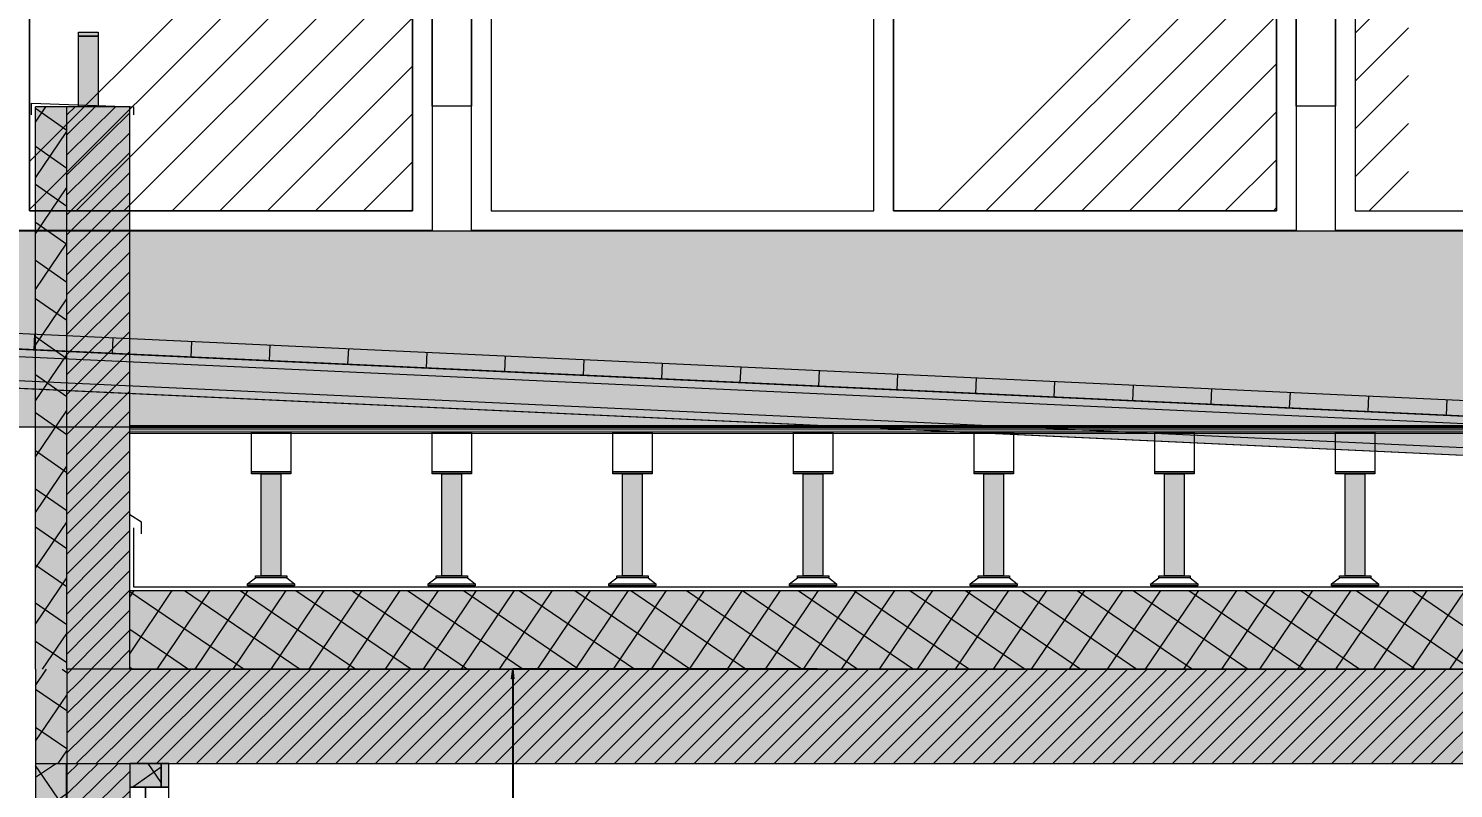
# Model space of a CAD drawing. Header units: metres. Extents: x 1838950 to 1842843, y 5171318 to 5174224.
# Drawn here: x 1840988.488 to 1840992.116, y 5171440.178 to 5171442.113 of the extents above; entities that cross this region are included whole.
import ezdxf

# ---------------------------------------------------------------- set-up
doc = ezdxf.new("R2010")
doc.units = ezdxf.units.M
doc.header["$LTSCALE"] = 0.0254
doc.header["$PDMODE"] = 1
doc.header["$PDSIZE"] = -2
doc.linetypes.add('ACAD_ISO03W100', pattern=[0.295275590551181, 0.1181102362204724, -0.1771653543307086])
doc.linetypes.add('VW-02', pattern=[0.69435, 0.48607, -0.20828])
doc.layers.get('0').update_dxf_attribs({"lineweight": 18})
doc.layers.get('DEFPOINTS').update_dxf_attribs({"lineweight": 18})
for name, color, linetype, lineweight in [('B BATI-murs', 7, 'Continuous', 35), ('B GÈnÈral_Hatch', 7, 'Continuous', 5), ('B Général', 7, 'Continuous', 5), ('C ANNOTATIONS-cotation', 7, 'Continuous', 5), ('Cotation', 7, 'Continuous', 5), ('GÈnÈral_Hatch', 7, 'Continuous', 5), ('Général', 7, 'Continuous', 5)]:
    doc.layers.add(name, color=color, linetype=linetype, lineweight=lineweight)
doc.styles.add('Arial', font='arial.ttf')
doc.dimstyles.new('100é', dxfattribs={"dimtxt": 302.065972222221, "dimasz": 0.0001240234375, "dimexe": 0, "dimexo": 2.499999999999999e-06, "dimgap": 1e-07, "dimtad": 1, "dimzin": 3, "dimtxsty": 'Arial', "dimblk": 'VW_FILLEDARROW-2', "dimblk1": 'VW_FILLEDARROW-2', "dimblk2": 'VW_FILLEDARROW-2', "dimcen": 0, "dimdle": 1e-06, "dimazin": 0, "dimtfac": 1, "dimtix": 1, "dimtmove": 0, "dimatfit": 0, "dimldrblk": 'VW_FILLEDARROW-2', "dimfxl": 1, "dimfrac": 2, "dimtolj": 1, "dimtzin": 3, "dimarcsym": 0})
pattern_1 = [(-135, (0, 0), (2.4384, 0), [3.448418350490555, -3.448418350490555]), (-135, (0, 0.12192), (2.4384, 0), [4.176793274481169, -2.72004342649994]), (-135, (0, 0.6095999999999999), (2.4384, 0), [3.448418350490555, -3.448418350490555]), (-135, (0, 0.73152), (2.4384, 0), [3.051505398349092, -3.845331302632017]), (-135, (0, 0.4876799999999999), (2.4384, 0), [0.8621045876226386, -0.8621045876226386]), (-135, (0, 0.85344), (2.4384, 0), [2.298945566993703, -4.597891133987406]), (-135, (0, 0.9753599999999999), (2.4384, 0), [2.298945566993703, -4.597891133987406]), (-135, (0, 1.09728), (2.4384, 0), [2.298945566993703, -4.597891133987406]), (-135, (0, 1.2192), (2.4384, 0), [2.298945566993703, -4.597891133987406]), (-135, (0, 0.36576), (2.4384, 0), [4.597891133987406, -2.298945566993703]), (-135, (0, 0.24384), (2.4384, 0), [5.003172247992726, -1.893664452988383])]
pattern_2 = [(145.7235947438835, (388.1691140702418, 220.8695760480229), (-0.04505486471661582, -0.06610642302656715), []), (-124.2764052561165, (388.1691140702418, 220.8695760480229), (-0.06610642302656715, 0.04505486471661577), [])]
pattern_3 = [(45, (0, 0), (0.02425347222222122, -0.02645833333333338), [])]

# ---------------------------------------------------------------- blocks, each defined once
blk = doc.blocks.new('F Passerelle-4')
at = {"layer": 'B Général', "linetype": 'Continuous', "lineweight": 5}
h = blk.add_hatch(dxfattribs=at)
h.set_pattern_fill('H_VERRE', style=0, pattern_type=2)
h.set_pattern_definition(pattern_1)
h.paths.add_polyline_path([(-1, -1.051411797111934), (-0.02499889889848418, -1.051411797111934), (-0.02499889889848418, 1.048652293227195), (-1, 1.048545895445122)])
h = blk.add_hatch(dxfattribs=at)
h.set_pattern_fill('H_VERRE', style=0, pattern_type=2)
h.set_pattern_definition(pattern_1)
h.paths.add_polyline_path([(0.025, 1.048652293227195), (1, 1.048652293227195), (1, -0.05142930810581674), (0.025, -0.05142930810581674)])
h = blk.add_hatch(dxfattribs=at)
h.set_pattern_fill('H_VERRE', style=0, pattern_type=2)
h.set_pattern_definition(pattern_1)
h.paths.add_polyline_path([(0.025, -0.1014293081058167), (1, -0.1014293081058167), (1, -1.051411797111933), (0.025, -1.051411797111933)])
at = {"layer": 'B Général', "color": 7, "linetype": 'Continuous', "lineweight": 5, "flags": 128}
for points in [[(1.05, 1.098588202888066), (1.05, -1.101411797111933), (-1.05, -1.101411797111933), (-1.05, 1.098588202888066)], [(-0.02499994183177478, 1.048652293227195), (-1, 1.048652293227194), (-1, -1.051475887451062), (-0.02499749548142427, -1.051475887451062)], [(0.025, 1.048652293227195), (1, 1.048652293227195), (1, -0.05142930810581674), (0.025, -0.05142930810581674)], [(1, -1.051475887451062), (1, 1.048652293227195), (0.025, 1.048652293227195), (0.025, -1.051475887451062)], [(0.025, -0.1014293081058167), (1, -0.1014293081058167), (1, -1.051411797111933), (0.025, -1.051411797111933)]]:
    blk.add_lwpolyline(points, close=True, dxfattribs=at)
at = {"layer": 'B Général', "color": 9, "linetype": 'Continuous', "lineweight": 5, "true_color": 0xbbbbbb, "flags": 128}
blk.add_lwpolyline([(-1, -1.051411797111934), (-0.02499889889848418, -1.051411797111934), (-0.02499889889848418, 1.048652293227195), (-1, 1.048545895445122)], close=True, dxfattribs=at)
at = {"layer": 'Cotation', "color": 7, "linetype": 'ACAD_ISO03W100', "lineweight": 5, "flags": 128}
blk.add_lwpolyline([(0.025, 1.048652293227195), (1, 0.1985655869003531), (0.025, -0.05142930810581674)], dxfattribs=at)
blk = doc.blocks.new('Groupe-1-5')
at = {"layer": 'B Général', "color": 7, "linetype": 'Continuous', "lineweight": 5, "flags": 128}
for points in [[(85.19484212905722, -48.20370075988328), (85.29484212905722, -48.20370075988328), (85.29484212905722, -50.09017685388295), (85.19484212905722, -50.09017685388295)], [(87.39484212905721, -48.20370075988328), (87.49484212905722, -48.20370075988328), (87.49484212905722, -50.09017685388295), (87.39484212905721, -50.09017685388295)]]:
    blk.add_lwpolyline(points, close=True, dxfattribs=at)
at = {"layer": 'B Général', "color": 7}
for p in [(84.14484212905721, -49.30511255699522), (86.34484212905721, -49.30511255699522), (88.54484212905722, -49.30511255699522)]:
    blk.add_blockref('F Passerelle-4', p, dxfattribs=at)
blk = doc.blocks.new('Groupe-2-1-5')
at = {"layer": 'B Général', "linetype": 'Continuous', "lineweight": 0, "true_color": 0xeeeeee}
blk.add_hatch(color=7, dxfattribs=at).paths.add_polyline_path([(76.38484212907939, -50.40738458440924), (88.75984212907939, -50.40738458440924), (88.75984212907939, -50.90738458440924), (76.38484212907939, -50.90738458440924)])
at = {"layer": 'B Général', "linetype": 'Continuous', "lineweight": 0, "true_color": 0xddba99}
blk.add_hatch(color=31, dxfattribs=at).paths.add_polyline_path([(78.88426039418678, -50.42507034672567), (88.77999357823839, -50.88368626705373), (88.77814177327743, -50.92364337929155), (78.88240858922582, -50.46502745896351)])
at = {"layer": 'B Général', "linetype": 'Continuous', "lineweight": 0, "true_color": 0xaaaaaa}
blk.add_hatch(color=253, dxfattribs=at).paths.add_polyline_path([(78.88715685884218, -50.46526162516111), (88.77619020052083, -50.92356704253627), (88.77156068811841, -51.02345982313085), (78.88252734643976, -50.56515440575569)])
at = {"layer": 'B Général', "linetype": 'Continuous', "lineweight": 0, "true_color": 0x777777}
for points in [[(78.88477405497288, -50.46515119455756), (88.77661130816921, -50.92358655869285), (88.77568540568872, -50.94356511481178), (78.8838481524924, -50.48512975067649)], [(78.8833827193843, -50.54517258095862), (88.77288085962293, -51.00349953933743), (88.77194886182322, -51.02360961651775), (78.8824507215846, -50.56528265813895)]]:
    blk.add_hatch(color=8, dxfattribs=at).paths.add_polyline_path(points)
at = {"layer": 'B Général', "color": 7, "linetype": 'Continuous', "lineweight": 5}
for p, q in [((84.18254518750865, -50.67061837348263), (84.1806933825477, -50.71057548572045)), ((84.3823307486978, -50.67987739828741), (84.38047894373685, -50.71983451052522)), ((84.58211630988694, -50.68913642309219), (84.580264504926, -50.72909353533002)), ((84.78190187107612, -50.69839544789698), (84.78005006611517, -50.73835256013479)), ((84.98168743226526, -50.70765447270176), (84.9798356273043, -50.74761158493958)), ((85.1814729934544, -50.71691349750655), (85.17962118849344, -50.75687060974438)), ((85.38125855464358, -50.72617252231133), (85.3794067496826, -50.76612963454915)), ((85.58104411583271, -50.73543154711611), (85.57919231087176, -50.77538865935394)), ((85.78082967702186, -50.74469057192091), (85.77897787206092, -50.78464768415871)), ((85.98061523821102, -50.75394959672569), (85.97876343325008, -50.7939067089635)), ((86.18040079940018, -50.76320862153047), (86.1785489944392, -50.80316573376828)), ((86.38018636058932, -50.77246764633527), (86.37833455562836, -50.81242475857307)), ((86.5799719217785, -50.78172667114004), (86.57812011681752, -50.82168378337787)), ((86.77975748296761, -50.79098569594482), (86.77790567800668, -50.83094280818265)), ((86.97954304415677, -50.80024472074962), (86.97769123919582, -50.84020183298743)), ((87.17932860534593, -50.8095037455544), (87.17747680038498, -50.84946085779221)), ((87.37911416653509, -50.81876277035919), (87.37726236157411, -50.858719882597)), ((87.57889972772423, -50.82802179516396), (87.57704792276327, -50.86797890740178)), ((87.7786852889134, -50.83728081996874), (87.77683348395243, -50.87723793220657))]:
    blk.add_line(p, q, dxfattribs=at)
at = {"layer": 'B Général', "color": 7, "linetype": 'Continuous', "lineweight": 5, "flags": 128}
for points in [[(76.38484212907939, -50.40738458440924), (88.75984212907939, -50.40738458440924), (88.75984212907939, -50.90738458440924), (76.38484212907939, -50.90738458440924)], [(78.88426039418678, -50.42507034672567), (88.77999357823839, -50.88368626705373), (88.77814177327743, -50.92364337929155), (78.88240858922582, -50.46502745896351)], [(78.88715685884218, -50.46526162516111), (88.77619020052083, -50.92356704253627), (88.77156068811841, -51.02345982313085), (78.88252734643976, -50.56515440575569)], [(78.88477405497288, -50.46515119455756), (88.77661130816921, -50.92358655869285), (88.77568540568872, -50.94356511481178), (78.8838481524924, -50.48512975067649)], [(78.8833827193843, -50.54517258095862), (88.77288085962293, -51.00349953933743), (88.77194886182322, -51.02360961651775), (78.8824507215846, -50.56528265813895)]]:
    blk.add_lwpolyline(points, close=True, dxfattribs=at)
at = {"layer": 'B Général', "color": 7}
blk.add_blockref('Groupe-1-5', (0, 0), dxfattribs=at)
blk = doc.blocks.new('Groupe-156-1-5')
at = {"layer": 'B BATI-murs', "linetype": 'Continuous', "lineweight": 0}
for points in [[(86.57482911530519, -51.02126381688357), (86.6748291153052, -51.02126381688357), (86.6748291153052, -51.02626381688357), (86.57482911530519, -51.02626381688357)], [(86.5998291153052, -51.02626381688357), (86.6498291153052, -51.02626381688357), (86.6498291153052, -51.28626381717912), (86.5998291153052, -51.28626381717912)], [(86.5848291153052, -51.28626381717912), (86.6648291153052, -51.28626381717912), (86.6648291153052, -51.29126381717912), (86.5848291153052, -51.29126381717912)], [(86.5648291153052, -51.30626381717912), (86.68482911530519, -51.30626381717912), (86.68482911530519, -51.31126381717912), (86.5648291153052, -51.31126381717912)]]:
    blk.add_hatch(color=7, dxfattribs=at).paths.add_polyline_path(points)
at = {"layer": 'B BATI-murs', "color": 7, "linetype": 'Continuous', "lineweight": 13}
for p, q in [((86.5648291153052, -51.30626381717912), (86.5848291153052, -51.29126381717912)), ((86.6648291153052, -51.29126381717912), (86.68482911530519, -51.30626381717912))]:
    blk.add_line(p, q, dxfattribs=at)
at = {"layer": 'B BATI-murs', "color": 7, "linetype": 'Continuous', "lineweight": 13, "flags": 128}
for points in [[(86.57482911530519, -51.02126381688357), (86.6748291153052, -51.02126381688357), (86.6748291153052, -51.02626381688357), (86.57482911530519, -51.02626381688357)], [(86.5998291153052, -51.02626381688357), (86.6498291153052, -51.02626381688357), (86.6498291153052, -51.28626381717912), (86.5998291153052, -51.28626381717912)], [(86.5848291153052, -51.28626381717912), (86.6648291153052, -51.28626381717912), (86.6648291153052, -51.29126381717912), (86.5848291153052, -51.29126381717912)], [(86.5648291153052, -51.30626381717912), (86.68482911530519, -51.30626381717912), (86.68482911530519, -51.31126381717912), (86.5648291153052, -51.31126381717912)]]:
    blk.add_lwpolyline(points, close=True, dxfattribs=at)
blk = doc.blocks.new('Groupe-157-1-5')
at = {"layer": 'B BATI-murs', "linetype": 'Continuous', "lineweight": 0}
for points in [[(87.0348291153052, -51.02126381688357), (87.1348291153052, -51.02126381688357), (87.1348291153052, -51.02626381688357), (87.0348291153052, -51.02626381688357)], [(87.05982911530519, -51.02626381688357), (87.1098291153052, -51.02626381688357), (87.1098291153052, -51.28626381717912), (87.05982911530519, -51.28626381717912)], [(87.04482911530519, -51.28626381717912), (87.1248291153052, -51.28626381717912), (87.1248291153052, -51.29126381717912), (87.04482911530519, -51.29126381717912)], [(87.0248291153052, -51.30626381717912), (87.1448291153052, -51.30626381717912), (87.1448291153052, -51.31126381717912), (87.0248291153052, -51.31126381717912)]]:
    blk.add_hatch(color=7, dxfattribs=at).paths.add_polyline_path(points)
at = {"layer": 'B BATI-murs', "color": 7, "linetype": 'Continuous', "lineweight": 13}
for p, q in [((87.0248291153052, -51.30626381717912), (87.04482911530519, -51.29126381717912)), ((87.12482911530522, -51.29126381717912), (87.14482911530521, -51.30626381717912))]:
    blk.add_line(p, q, dxfattribs=at)
at = {"layer": 'B BATI-murs', "color": 7, "linetype": 'Continuous', "lineweight": 13, "flags": 128}
for points in [[(87.0348291153052, -51.02126381688357), (87.1348291153052, -51.02126381688357), (87.1348291153052, -51.02626381688357), (87.0348291153052, -51.02626381688357)], [(87.05982911530519, -51.02626381688357), (87.1098291153052, -51.02626381688357), (87.1098291153052, -51.28626381717912), (87.05982911530519, -51.28626381717912)], [(87.04482911530519, -51.28626381717912), (87.1248291153052, -51.28626381717912), (87.1248291153052, -51.29126381717912), (87.04482911530519, -51.29126381717912)], [(87.0248291153052, -51.30626381717912), (87.1448291153052, -51.30626381717912), (87.1448291153052, -51.31126381717912), (87.0248291153052, -51.31126381717912)]]:
    blk.add_lwpolyline(points, close=True, dxfattribs=at)
blk = doc.blocks.new('Groupe-158-1-5')
at = {"layer": 'B BATI-murs', "linetype": 'Continuous', "lineweight": 0}
for points in [[(87.49482911530521, -51.02126381688357), (87.59482911530522, -51.02126381688357), (87.59482911530522, -51.02626381688357), (87.49482911530521, -51.02626381688357)], [(87.51982911530521, -51.02626381688357), (87.56982911530521, -51.02626381688357), (87.56982911530521, -51.28626381717912), (87.51982911530521, -51.28626381717912)], [(87.50482911530521, -51.28626381717912), (87.58482911530521, -51.28626381717912), (87.58482911530521, -51.29126381717912), (87.50482911530521, -51.29126381717912)], [(87.48482911530522, -51.30626381717912), (87.60482911530521, -51.30626381717912), (87.60482911530521, -51.31126381717912), (87.48482911530522, -51.31126381717912)]]:
    blk.add_hatch(color=7, dxfattribs=at).paths.add_polyline_path(points)
at = {"layer": 'B BATI-murs', "color": 7, "linetype": 'Continuous', "lineweight": 13}
for p, q in [((87.48482911530522, -51.30626381717912), (87.50482911530521, -51.29126381717912)), ((87.58482911530521, -51.29126381717912), (87.60482911530521, -51.30626381717912))]:
    blk.add_line(p, q, dxfattribs=at)
at = {"layer": 'B BATI-murs', "color": 7, "linetype": 'Continuous', "lineweight": 13, "flags": 128}
for points in [[(87.49482911530521, -51.02126381688357), (87.59482911530522, -51.02126381688357), (87.59482911530522, -51.02626381688357), (87.49482911530521, -51.02626381688357)], [(87.51982911530521, -51.02626381688357), (87.56982911530521, -51.02626381688357), (87.56982911530521, -51.28626381717912), (87.51982911530521, -51.28626381717912)], [(87.50482911530521, -51.28626381717912), (87.58482911530521, -51.28626381717912), (87.58482911530521, -51.29126381717912), (87.50482911530521, -51.29126381717912)], [(87.48482911530522, -51.30626381717912), (87.60482911530521, -51.30626381717912), (87.60482911530521, -51.31126381717912), (87.48482911530522, -51.31126381717912)]]:
    blk.add_lwpolyline(points, close=True, dxfattribs=at)
blk = doc.blocks.new('Groupe-168-1-5')
at = {"layer": 'B BATI-murs', "linetype": 'Continuous', "lineweight": 0}
for points in [[(85.1948291153052, -51.02126381688357), (85.29482911530519, -51.02126381688357), (85.29482911530519, -51.02626381688357), (85.1948291153052, -51.02626381688357)], [(85.2198291153052, -51.02626381688357), (85.2698291153052, -51.02626381688357), (85.2698291153052, -51.28626381717912), (85.2198291153052, -51.28626381717912)], [(85.2048291153052, -51.28626381717912), (85.2848291153052, -51.28626381717912), (85.2848291153052, -51.29126381717912), (85.2048291153052, -51.29126381717912)], [(85.18482911530519, -51.30626381717912), (85.3048291153052, -51.30626381717912), (85.3048291153052, -51.31126381717912), (85.18482911530519, -51.31126381717912)]]:
    blk.add_hatch(color=7, dxfattribs=at).paths.add_polyline_path(points)
at = {"layer": 'B BATI-murs', "color": 7, "linetype": 'Continuous', "lineweight": 13}
for p, q in [((85.18482911530519, -51.30626381717912), (85.2048291153052, -51.29126381717912)), ((85.2848291153052, -51.29126381717912), (85.3048291153052, -51.30626381717912))]:
    blk.add_line(p, q, dxfattribs=at)
at = {"layer": 'B BATI-murs', "color": 7, "linetype": 'Continuous', "lineweight": 13, "flags": 128}
for points in [[(85.1948291153052, -51.02126381688357), (85.29482911530519, -51.02126381688357), (85.29482911530519, -51.02626381688357), (85.1948291153052, -51.02626381688357)], [(85.2198291153052, -51.02626381688357), (85.2698291153052, -51.02626381688357), (85.2698291153052, -51.28626381717912), (85.2198291153052, -51.28626381717912)], [(85.2048291153052, -51.28626381717912), (85.2848291153052, -51.28626381717912), (85.2848291153052, -51.29126381717912), (85.2048291153052, -51.29126381717912)], [(85.18482911530519, -51.30626381717912), (85.3048291153052, -51.30626381717912), (85.3048291153052, -51.31126381717912), (85.18482911530519, -51.31126381717912)]]:
    blk.add_lwpolyline(points, close=True, dxfattribs=at)
blk = doc.blocks.new('Groupe-169-1-5')
at = {"layer": 'B BATI-murs', "linetype": 'Continuous', "lineweight": 0}
for points in [[(85.6548291153052, -51.02126381688357), (85.7548291153052, -51.02126381688357), (85.7548291153052, -51.02626381688357), (85.6548291153052, -51.02626381688357)], [(85.6798291153052, -51.02626381688357), (85.7298291153052, -51.02626381688357), (85.7298291153052, -51.28626381717912), (85.6798291153052, -51.28626381717912)], [(85.6648291153052, -51.28626381717912), (85.7448291153052, -51.28626381717912), (85.7448291153052, -51.29126381717912), (85.6648291153052, -51.29126381717912)], [(85.6448291153052, -51.30626381717912), (85.7648291153052, -51.30626381717912), (85.7648291153052, -51.31126381717912), (85.6448291153052, -51.31126381717912)]]:
    blk.add_hatch(color=7, dxfattribs=at).paths.add_polyline_path(points)
at = {"layer": 'B BATI-murs', "color": 7, "linetype": 'Continuous', "lineweight": 13}
for p, q in [((85.6448291153052, -51.30626381717912), (85.6648291153052, -51.29126381717912)), ((85.74482911530521, -51.29126381717912), (85.76482911530522, -51.30626381717912))]:
    blk.add_line(p, q, dxfattribs=at)
at = {"layer": 'B BATI-murs', "color": 7, "linetype": 'Continuous', "lineweight": 13, "flags": 128}
for points in [[(85.6548291153052, -51.02126381688357), (85.7548291153052, -51.02126381688357), (85.7548291153052, -51.02626381688357), (85.6548291153052, -51.02626381688357)], [(85.6798291153052, -51.02626381688357), (85.7298291153052, -51.02626381688357), (85.7298291153052, -51.28626381717912), (85.6798291153052, -51.28626381717912)], [(85.6648291153052, -51.28626381717912), (85.7448291153052, -51.28626381717912), (85.7448291153052, -51.29126381717912), (85.6648291153052, -51.29126381717912)], [(85.6448291153052, -51.30626381717912), (85.7648291153052, -51.30626381717912), (85.7648291153052, -51.31126381717912), (85.6448291153052, -51.31126381717912)]]:
    blk.add_lwpolyline(points, close=True, dxfattribs=at)
blk = doc.blocks.new('Groupe-170-1-5')
at = {"layer": 'B BATI-murs', "linetype": 'Continuous', "lineweight": 0}
for points in [[(86.11482911530521, -51.02126381688357), (86.2148291153052, -51.02126381688357), (86.2148291153052, -51.02626381688357), (86.11482911530521, -51.02626381688357)], [(86.13982911530522, -51.02626381688357), (86.18982911530522, -51.02626381688357), (86.18982911530522, -51.28626381717912), (86.13982911530522, -51.28626381717912)], [(86.12482911530522, -51.28626381717912), (86.20482911530522, -51.28626381717912), (86.20482911530522, -51.29126381717912), (86.12482911530522, -51.29126381717912)], [(86.10482911530521, -51.30626381717912), (86.22482911530521, -51.30626381717912), (86.22482911530521, -51.31126381717912), (86.10482911530521, -51.31126381717912)]]:
    blk.add_hatch(color=7, dxfattribs=at).paths.add_polyline_path(points)
at = {"layer": 'B BATI-murs', "color": 7, "linetype": 'Continuous', "lineweight": 13}
for p, q in [((86.10482911530521, -51.30626381717912), (86.12482911530522, -51.29126381717912)), ((86.20482911530522, -51.29126381717912), (86.22482911530521, -51.30626381717912))]:
    blk.add_line(p, q, dxfattribs=at)
at = {"layer": 'B BATI-murs', "color": 7, "linetype": 'Continuous', "lineweight": 13, "flags": 128}
for points in [[(86.11482911530521, -51.02126381688357), (86.2148291153052, -51.02126381688357), (86.2148291153052, -51.02626381688357), (86.11482911530521, -51.02626381688357)], [(86.13982911530522, -51.02626381688357), (86.18982911530522, -51.02626381688357), (86.18982911530522, -51.28626381717912), (86.13982911530522, -51.28626381717912)], [(86.12482911530522, -51.28626381717912), (86.20482911530522, -51.28626381717912), (86.20482911530522, -51.29126381717912), (86.12482911530522, -51.29126381717912)], [(86.10482911530521, -51.30626381717912), (86.22482911530521, -51.30626381717912), (86.22482911530521, -51.31126381717912), (86.10482911530521, -51.31126381717912)]]:
    blk.add_lwpolyline(points, close=True, dxfattribs=at)
blk = doc.blocks.new('Groupe-171-1-5')
at = {"layer": 'B BATI-murs', "linetype": 'Continuous', "lineweight": 0}
for points in [[(84.7348291153052, -51.02126381688357), (84.8348291153052, -51.02126381688357), (84.8348291153052, -51.02626381688357), (84.7348291153052, -51.02626381688357)], [(84.7598291153052, -51.02626381688357), (84.80982911530519, -51.02626381688357), (84.80982911530519, -51.28626381717912), (84.7598291153052, -51.28626381717912)], [(84.7448291153052, -51.28626381717912), (84.82482911530519, -51.28626381717912), (84.82482911530519, -51.29126381717912), (84.7448291153052, -51.29126381717912)], [(84.7248291153052, -51.30626381717912), (84.8448291153052, -51.30626381717912), (84.8448291153052, -51.31126381717912), (84.7248291153052, -51.31126381717912)]]:
    blk.add_hatch(color=7, dxfattribs=at).paths.add_polyline_path(points)
at = {"layer": 'B BATI-murs', "color": 7, "linetype": 'Continuous', "lineweight": 13}
for p, q in [((84.7248291153052, -51.30626381717912), (84.7448291153052, -51.29126381717912)), ((84.82482911530519, -51.29126381717912), (84.8448291153052, -51.30626381717912))]:
    blk.add_line(p, q, dxfattribs=at)
at = {"layer": 'B BATI-murs', "color": 7, "linetype": 'Continuous', "lineweight": 13, "flags": 128}
for points in [[(84.7348291153052, -51.02126381688357), (84.8348291153052, -51.02126381688357), (84.8348291153052, -51.02626381688357), (84.7348291153052, -51.02626381688357)], [(84.7598291153052, -51.02626381688357), (84.80982911530519, -51.02626381688357), (84.80982911530519, -51.28626381717912), (84.7598291153052, -51.28626381717912)], [(84.7448291153052, -51.28626381717912), (84.82482911530519, -51.28626381717912), (84.82482911530519, -51.29126381717912), (84.7448291153052, -51.29126381717912)], [(84.7248291153052, -51.30626381717912), (84.8448291153052, -51.30626381717912), (84.8448291153052, -51.31126381717912), (84.7248291153052, -51.31126381717912)]]:
    blk.add_lwpolyline(points, close=True, dxfattribs=at)
blk = doc.blocks.new('Groupe-172-1-5')
at = {"layer": 'B Général', "linetype": 'Continuous', "lineweight": 5, "true_color": 0x808080}
h = blk.add_hatch(dxfattribs=at)
h.set_pattern_fill('BOIS FIL HOR', color=8, style=0, pattern_type=2)
h.set_pattern_definition([(0, (0.005291666661738418, -0.00705555555637693), (0.003527777774492279, -0.004409722221811535), [])])
h.paths.add_polyline_path([(84.42484862251834, -50.90368290777899), (89.99181410295432, -50.90368290777899), (89.99181410295432, -50.923682907779), (84.42484862251834, -50.923682907779)])
at = {"layer": 'B Général', "flags": 128}
blk.add_lwpolyline([(84.42484862251834, -50.90368290777899), (89.99181410295432, -50.90368290777899), (89.99181410295432, -50.923682907779), (84.42484862251834, -50.923682907779)], close=True, dxfattribs=at)
at = {"layer": 'Général', "color": 7, "linetype": 'Continuous', "lineweight": 5, "flags": 128}
for points in [[(84.7348291153052, -50.92126381688357), (84.8348291153052, -50.92126381688357), (84.8348291153052, -51.02126381688357), (84.7348291153052, -51.02126381688357)], [(85.1948291153052, -50.92126381688357), (85.29482911530519, -50.92126381688357), (85.29482911530519, -51.02126381688357), (85.1948291153052, -51.02126381688357)], [(85.6548291153052, -50.92126381688357), (85.7548291153052, -50.92126381688357), (85.7548291153052, -51.02126381688357), (85.6548291153052, -51.02126381688357)], [(86.1148291153052, -50.92126381688357), (86.21482911530519, -50.92126381688357), (86.21482911530519, -51.02126381688357), (86.1148291153052, -51.02126381688357)], [(86.57482911530519, -50.92126381688357), (86.6748291153052, -50.92126381688357), (86.6748291153052, -51.02126381688357), (86.57482911530519, -51.02126381688357)], [(87.0348291153052, -50.92126381688357), (87.1348291153052, -50.92126381688357), (87.1348291153052, -51.02126381688357), (87.0348291153052, -51.02126381688357)], [(87.4948291153052, -50.92126381688357), (87.5948291153052, -50.92126381688357), (87.5948291153052, -51.02126381688357), (87.4948291153052, -51.02126381688357)]]:
    blk.add_lwpolyline(points, close=True, dxfattribs=at)
at = {"layer": 'Général', "color": 7}
for name in ['Groupe-171-1-5', 'Groupe-168-1-5', 'Groupe-169-1-5', 'Groupe-170-1-5', 'Groupe-156-1-5', 'Groupe-157-1-5', 'Groupe-158-1-5']:
    blk.add_blockref(name, (0, 0), dxfattribs=at)
blk = doc.blocks.new('F 220 All. fixe Coupe (2D)-4')
at = {"layer": 'B GÈnÈral_Hatch', "linetype": 'Continuous', "lineweight": 0, "true_color": 0xffffff}
for points in [[(1.297877453229687, -0.02886430342548374), (1.290619183442162, -0.07002799691335758), (1.286049763688676, -0.07002799691335758), (1.294101504889389, -0.02436430342548329), (1.319, -0.01002813930594448), (1.345896434892212, 0.185), (1.399178871955397, 0.1849999984068027), (1.386685981333613, 0.1731339277361349), (1.379799151365021, 0.1734885958966601), (1.386654515980489, 0.1799999986647208), (1.350534102450486, 0.1799999998469843), (1.323961174297205, -0.01268236695790574), (1.297877453229687, -0.02886430342548374)], [(-1.167011414587666, 0.1699720030207545), (-0.8970114145523339, 0.1699720030205848), (-0.8970114145523339, 0.07997200302058488), (-1.067011414587666, 0.07997200302075454), (-1.067011414587666, 0.08997200305436946), (-1.167011414587666, 0.08997200305436945), (-1.167011414587666, 0.1699720030207545)], [(-1.151972003113283, 0.1699720031568894), (1.364023379239339, 0.1699720030888648), (1.356152258259183, -0.07002799691366278), (1.302684456645837, -0.07002799691386642), (1.302684456645837, -0.1100279969128484), (1.262672003063728, -0.1100279969128484), (1.242684456645837, -0.1325279969133574), (-0.9530698637155992, -0.1260279969303257), (-1.151972003113283, 0.1699720031568894)], [(-1.167011414587666, -0.07002799694563054), (-1.067011414587666, -0.07002799694563054), (-1.067011414587666, 0.08997200305436945), (-1.167011414587666, 0.08997200305436945), (-1.167011414587666, -0.07002799694563054)], [(-1.167011414587666, -0.1500279969145822), (-1.167011414587666, -0.07002799691458222), (-1.107011414587666, -0.07002799691458222), (-1.107011414587666, -0.1500279969145822), (-1.167011414587666, -0.1500279969145822)], [(1.242684456645837, -0.1700279969133574), (1.302684456645837, -0.1700279969133574), (1.302684456645837, -0.07002799691335738), (1.278553910238486, -0.07002799691335738), (1.262672003063728, -0.1100279969128483), (1.242684456645837, -0.1200279969133574), (1.242684456645837, -0.1700279969133574)], [(-0.9880279969362719, -0.1100279969303256), (-0.9186845153955917, -0.1100279969303256), (-0.9186845153955917, -0.1700269425973637), (-0.9880279969362719, -0.1700269425973637), (-0.9880279969362719, -0.1100279969303256)], [(-0.8842991670755849, -0.1510279969303255), (-0.8842991670755849, -0.1260279969303255), (-0.9530698637155994, -0.1260279969303255), (-0.9530698637155994, -0.1960279969303255), (-0.8842991670755849, -0.1960279969303255), (-0.8842991670755849, -0.1710279969303256), (-0.904045315661858, -0.1710279969303256), (-0.904045315661858, -0.1510279969303255), (-0.8842991670755849, -0.1510279969303255)], [(0.2635991083258296, -0.1510279969133574), (0.2635991083258296, -0.1260279969133574), (0.3323698049658442, -0.1260279969133574), (0.3323698049658442, -0.1960279969133573), (0.2635991083258296, -0.1960279969133573), (0.2635991083258296, -0.1710279969133573), (0.2833452569121028, -0.1710279969133573), (0.2833452569121028, -0.1510279969133574), (0.2635991083258296, -0.1510279969133574)], [(0.3723698049658443, -0.1343137112160399), (0.3723698049658443, -0.1200279969133574), (0.3035991083258295, -0.1200279969133574), (0.3035991083258295, -0.1700279969133574), (0.3723698049658443, -0.1700279969133574), (0.3723698049658443, -0.1543137112160399), (0.352623656379571, -0.1543137112160399), (0.352623656379571, -0.1343137112160399), (0.3723698049658443, -0.1343137112160399)], [(1.173913760005822, -0.1343137112160399), (1.173913760005822, -0.1200279969133574), (1.242684456645837, -0.1200279969133574), (1.242684456645837, -0.1700279969133574), (1.173913760005822, -0.1700279969133574), (1.173913760005822, -0.1543137112160399), (1.193659908592096, -0.1543137112160399), (1.193659908592096, -0.1343137112160399), (1.173913760005822, -0.1343137112160399)], [(-1.167011414587666, -0.1700279969037847), (-1.167011414587666, -0.1500279968835339), (-1.107011414587666, -0.1500279968835339), (-1.107011414587666, -0.1700279969037847), (-1.167011414587666, -0.1700279969037847)]]:
    blk.add_hatch(color=7, dxfattribs=at).paths.add_polyline_path(points)
at = {"layer": 'B GÈnÈral_Hatch', "linetype": 'Continuous', "lineweight": 5, "true_color": 0x808080}
h = blk.add_hatch(dxfattribs=at)
h.set_pattern_fill('02_ISOLANT', color=8, style=0, pattern_type=2)
h.set_pattern_definition(pattern_2)
h.paths.add_polyline_path([(-1.167011414587666, 0.1699720030207545), (-0.8970114145523339, 0.1699720030205848), (-0.8970114145523339, 0.07997200302058487), (-1.067011414587666, 0.07997200302075454), (-1.067011414587666, 0.08997200305436946), (-1.167011414587666, 0.08997200305436945)])
at = {"layer": 'B GÈnÈral_Hatch', "linetype": 'Continuous', "lineweight": 5}
h = blk.add_hatch(dxfattribs=at)
h.set_pattern_fill('50_BETON', style=0, pattern_type=2)
h.set_pattern_definition(pattern_3)
h.paths.add_polyline_path([(-1.167011414587666, -0.07002799694563054), (-1.067011414587666, -0.07002799694563054), (-1.067011414587666, 0.08997200305436945), (-1.167011414587666, 0.08997200305436945)])
at = {"layer": 'B Général', "linetype": 'Continuous', "lineweight": 0}
blk.add_hatch(color=7, dxfattribs=at).paths.add_polyline_path([(-0.8970114145523339, 0.08997200305419979), (-0.8980114145523339, 0.08997200305419979), (-0.8980114145523339, 0.0759720030541998), (-1.066011414587666, 0.07597200305436946), (-1.066011414587666, 0.09097200305436945), (-1.167011414587666, 0.09097200305436945), (-1.167011414587666, 0.08997200305436945), (-1.067011414587666, 0.08997200305436946), (-1.067011414587666, 0.07497200305436946), (-0.8970114145523339, 0.07497200305419979)])
at = {"layer": 'B Général', "linetype": 'Continuous', "lineweight": 5, "true_color": 0x808080}
h = blk.add_hatch(dxfattribs=at)
h.set_pattern_fill('02_ISOLANT', color=8, style=0, pattern_type=2)
h.set_pattern_definition(pattern_2)
h.paths.add_polyline_path([(-1.167011414587666, -0.1500279969145822), (-1.167011414587666, -0.07002799691458222), (-1.107011414587666, -0.07002799691458222), (-1.107011414587666, -0.1500279969145822)])
at = {"layer": 'B Général', "linetype": 'Continuous', "lineweight": 0, "true_color": 0xeeeeee}
for points in [[(0.352623656379571, -0.1343137112160399), (1.193659908592095, -0.1343137112160399), (1.193659908592095, -0.1393137112160399), (0.352623656379571, -0.1393137112160399)], [(-0.9040453156618578, -0.1510279969303256), (0.2833452569121027, -0.1510279969303256), (0.2833452569121027, -0.1560279969303256), (-0.9040453156618578, -0.1560279969303256)], [(-0.9040453156618578, -0.1710279969303256), (0.2833452569121027, -0.1710279969303256), (0.2833452569121027, -0.1660279969303256), (-0.9040453156618578, -0.1660279969303256)], [(0.352623656379571, -0.1543137112160399), (1.193659908592095, -0.1543137112160399), (1.193659908592095, -0.1493137112160399), (0.352623656379571, -0.1493137112160399)]]:
    blk.add_hatch(color=7, dxfattribs=at).paths.add_polyline_path(points)
at = {"layer": 'GÈnÈral_Hatch', "linetype": 'Continuous', "lineweight": 0, "true_color": 0xffffff}
for points in [[(1.402684456645837, 0.08997200308613358), (1.343039056938578, 0.08997200308613358), (1.354071899681712, 0.1699720030888014), (1.402684456645837, 0.1699720030889284), (1.402684456645837, 0.08997200308613358)], [(1.402684456645837, -0.07002799691386642), (1.302684456645837, -0.07002799691386642), (1.302577669066693, -0.03002813945895829), (1.328558431180226, -0.01502813945896011), (1.343039056938578, 0.08997200308613358), (1.402684456645837, 0.08997200308613358), (1.402684456645837, -0.07002799691386642)], [(1.402684456645837, -0.1500279969133574), (1.302684456645837, -0.1500279969133574), (1.302684456645837, -0.0700279969133574), (1.402684456645837, -0.07002799691376464), (1.402684456645837, -0.1500279969133574)]]:
    blk.add_hatch(color=7, dxfattribs=at).paths.add_polyline_path(points)
at = {"layer": 'GÈnÈral_Hatch', "linetype": 'Continuous', "lineweight": 5, "true_color": 0x808080}
h = blk.add_hatch(dxfattribs=at)
h.set_pattern_fill('02_ISOLANT', color=8, style=0, pattern_type=2)
h.set_pattern_definition(pattern_2)
h.paths.add_polyline_path([(1.402684456645837, 0.08997200308613358), (1.343039056938578, 0.08997200308613358), (1.354071899681713, 0.1699720030888014), (1.402684456645837, 0.1699720030889284)])
at = {"layer": 'GÈnÈral_Hatch', "linetype": 'Continuous', "lineweight": 5}
h = blk.add_hatch(dxfattribs=at)
h.set_pattern_fill('50_BETON', style=0, pattern_type=2)
h.set_pattern_definition(pattern_3)
h.paths.add_polyline_path([(1.402684456645837, -0.07002799691386642), (1.302684456645837, -0.07002799691386642), (1.302577669066693, -0.03002813945895829), (1.328558431180226, -0.01502813945896011), (1.343039056938578, 0.08997200308613358), (1.402684456645837, 0.08997200308613358)])
at = {"layer": 'GÈnÈral_Hatch', "linetype": 'Continuous', "lineweight": 5, "true_color": 0x808080}
h = blk.add_hatch(dxfattribs=at)
h.set_pattern_fill('02_ISOLANT', color=8, style=0, pattern_type=2)
h.set_pattern_definition(pattern_2)
h.paths.add_polyline_path([(1.402684456645837, -0.1500279969133574), (1.302684456645837, -0.1500279969133574), (1.302684456645837, -0.07002799691335738), (1.402684456645837, -0.07002799691376461)])
at = {"layer": 'B Général', "color": 7, "linetype": 'VW-02', "lineweight": 5}
for p, q in [((-0.994511414587666, -0.01752694259664257), (-0.974511414587666, -0.01752694259664257)), ((-0.984511414587666, -0.00752694259664257), (-0.984511414587666, -0.02752694259664257))]:
    blk.add_line(p, q, dxfattribs=at)
at = {"layer": 'B Général', "color": 7, "linetype": 'Continuous', "lineweight": 13}
blk.add_line((-1.107011414587666, -0.0700279969084704), (-1.107011414587666, -0.1700279968997102), dxfattribs=at)
at = {"layer": 'B Général', "color": 7, "linetype": 'Continuous', "lineweight": 5}
blk.add_line((-0.9854702825789436, -0.09491796550125667), (-0.6185189920345738, -0.09491796550125667), dxfattribs=at)
at = {"layer": 'B Général', "color": 7, "linetype": 'Continuous', "lineweight": 13, "flags": 128}
for points in [[(1.297877453229687, -0.02886430342548374), (1.290619183442162, -0.07002799691335758), (1.286049763688676, -0.07002799691335758), (1.294101504889389, -0.02436430342548328), (1.319, -0.01002813930594448), (1.345896434892212, 0.185), (1.399178871955397, 0.1849999984068027), (1.386685981333613, 0.1731339277361349), (1.379799151365021, 0.1734885958966602), (1.386654515980489, 0.1799999986647208), (1.350534102450486, 0.1799999998469843), (1.323961174297205, -0.01268236695790574)], [(-1.167011414587666, -0.1500279969145822), (-1.167011414587666, -0.07002799691458222), (-1.107011414587666, -0.07002799691458222), (-1.107011414587666, -0.1500279969145822)], [(-1.107011414587666, -0.1100279969145822), (-1.107011414587666, -0.07002799694563054), (-1.067011414587666, -0.07002799694563054), (-1.067011414587666, -0.1100279969145822)], [(-1.167011414587666, -0.1700279969037847), (-1.167011414587666, -0.1500279968835339), (-1.107011414587666, -0.1500279968835339), (-1.107011414587666, -0.1700279969037847)]]:
    blk.add_lwpolyline(points, close=True, dxfattribs=at)
for points in [[(-1.167011414587666, 0.1699720030207545), (-0.8970114145523339, 0.1699720030205848), (-0.8970114145523339, 0.07997200302058487), (-1.067011414587666, 0.07997200302075454), (-1.067011414587666, 0.08997200305436946), (-1.167011414587666, 0.08997200305436945)], [(-1.167011414587666, -0.07002799694563054), (-1.067011414587666, -0.07002799694563054), (-1.067011414587666, 0.08997200305436945), (-1.167011414587666, 0.08997200305436945)]]:
    blk.add_lwpolyline(points, dxfattribs=at)
at = {"layer": 'B Général', "color": 7, "linetype": 'Continuous', "lineweight": 5, "flags": 128}
for points in [[(-0.8970114145523339, 0.08997200305419979), (-0.8980114145523339, 0.08997200305419979), (-0.8980114145523339, 0.0759720030541998), (-1.066011414587666, 0.07597200305436946), (-1.066011414587666, 0.09097200305436945), (-1.167011414587666, 0.09097200305436945), (-1.167011414587666, 0.08997200305436945), (-1.067011414587666, 0.08997200305436946), (-1.067011414587666, 0.07497200305436946), (-0.8970114145523339, 0.07497200305419979), (-0.8970114145523339, 0.08997200305419979)], [(-0.9530698637155992, -0.1260279969303256), (0.2635991083258296, -0.1260279969303256), (0.2635991083258296, -0.1960279969303256), (-0.9530698637155992, -0.1960279969303256)]]:
    blk.add_lwpolyline(points, close=True, dxfattribs=at)
at = {"layer": 'B Général', "color": 7, "linetype": 'Continuous', "lineweight": 25, "flags": 128}
blk.add_lwpolyline([(-1.067011414587666, -0.1000269425966426), (-1.067011414587666, 0.06997305740335742), (-0.897011414587666, 0.06997305740335742), (-0.897011414587666, -0.1000269425966426)], close=True, dxfattribs=at)
at = {"layer": 'B Général', "lineweight": 5, "flags": 128}
for points in [[(1.242684456645837, -0.1700279969133574), (1.302684456645837, -0.1700279969133574), (1.302684456645837, -0.07002799691335738), (1.278553910238486, -0.07002799691335738), (1.262672003063728, -0.1100279969128484), (1.242684456645837, -0.1200279969133574)], [(-0.9880279969362719, -0.1100279969303256), (-0.9186845153955919, -0.1100279969303256), (-0.9186845153955919, -0.1700269425973637), (-0.9880279969362719, -0.1700269425973637)], [(-0.8842991670755846, -0.1510279969303256), (-0.8842991670755846, -0.1260279969303256), (-0.9530698637155992, -0.1260279969303256), (-0.9530698637155992, -0.1960279969303256), (-0.8842991670755846, -0.1960279969303256), (-0.8842991670755846, -0.1710279969303256), (-0.9040453156618578, -0.1710279969303256), (-0.9040453156618578, -0.1510279969303256)], [(0.2635991083258296, -0.1510279969133574), (0.2635991083258296, -0.1260279969133574), (0.3323698049658442, -0.1260279969133574), (0.3323698049658442, -0.1960279969133574), (0.2635991083258296, -0.1960279969133574), (0.2635991083258296, -0.1710279969133574), (0.2833452569121027, -0.1710279969133574), (0.2833452569121027, -0.1510279969133574)], [(0.3723698049658442, -0.1343137112160399), (0.3723698049658442, -0.1200279969133574), (0.3035991083258295, -0.1200279969133574), (0.3035991083258295, -0.1700279969133574), (0.3723698049658442, -0.1700279969133574), (0.3723698049658442, -0.1543137112160399), (0.352623656379571, -0.1543137112160399), (0.352623656379571, -0.1343137112160399)], [(0.352623656379571, -0.1343137112160399), (1.193659908592095, -0.1343137112160399), (1.193659908592095, -0.1393137112160399), (0.352623656379571, -0.1393137112160399)], [(1.173913760005822, -0.1343137112160399), (1.173913760005822, -0.1200279969133574), (1.242684456645837, -0.1200279969133574), (1.242684456645837, -0.1700279969133574), (1.173913760005822, -0.1700279969133574), (1.173913760005822, -0.1543137112160399), (1.193659908592095, -0.1543137112160399), (1.193659908592095, -0.1343137112160399)], [(-0.9040453156618578, -0.1510279969303256), (0.2833452569121027, -0.1510279969303256), (0.2833452569121027, -0.1560279969303256), (-0.9040453156618578, -0.1560279969303256)], [(-0.9040453156618578, -0.1710279969303256), (0.2833452569121027, -0.1710279969303256), (0.2833452569121027, -0.1660279969303256), (-0.9040453156618578, -0.1660279969303256)], [(0.352623656379571, -0.1543137112160399), (1.193659908592095, -0.1543137112160399), (1.193659908592095, -0.1493137112160399), (0.352623656379571, -0.1493137112160399)]]:
    blk.add_lwpolyline(points, close=True, dxfattribs=at)
at = {"layer": 'B Général', "linetype": 'Continuous', "lineweight": 5, "flags": 128}
blk.add_lwpolyline([(-0.9019720031993266, -0.1700269426102832), (-1.107011414587666, -0.1700269425865472), (-1.107011414501622, -0.1100279969145822), (-0.9019720031132828, -0.1100279969383182)], close=True, dxfattribs=at)
at = {"layer": 'B Général', "linetype": 'Continuous', "lineweight": 5}
blk.add_open_spline([(-1.052290049920852, -0.05587076405145497), (-1.042015801995396, -0.0738838500302383), (-1.006207196599994, -0.09480918222059231), (-0.9647333685578935, -0.09502674878192097), (-0.9287071965999938, -0.0744782529298622), (-0.9077818644088058, -0.03866964753360371), (-0.9075642978463082, 0.002804180508829646), (-0.9281127936971985, 0.03883035246641679), (-0.9639213990926231, 0.05975568465676059), (-1.00539522713468, 0.059973251218079), (-1.041421399092601, 0.03942475536602018), (-1.062346731283832, 0.003616149969761707), (-1.062564297846308, -0.03785767807267165), (-1.052290049920852, -0.05587076405145497)], degree=2, dxfattribs=at)
at = {"layer": 'B Général', "color": 7, "linetype": 'Continuous', "lineweight": 5}
blk.add_solid([(-0.6685159402767613, -0.08152132359574188), (-0.6185189920345738, -0.09491796550125667), (-0.6685159402767613, -0.1083146074067715)], dxfattribs=at)
at = {"layer": 'Général', "color": 7, "linetype": 'Continuous', "lineweight": 5}
for p, q in [((-0.8970114145523339, 0.1699720030205848), (1.354071899681713, 0.1699720030888014)), ((0.3723698049658442, -0.1200279969133574), (1.173913760005822, -0.1200279969133574)), ((1.173913760005822, -0.1700279969133574), (0.3723698049658442, -0.1700279969133574)), ((1.373974858796965, -0.1500279969133574), (1.302684456645837, -0.1500279969133574)), ((1.402684456645837, -0.1700279969133574), (1.302684456645837, -0.1700279969133574))]:
    blk.add_line(p, q, dxfattribs=at)
at = {"layer": 'Général', "color": 7, "linetype": 'Continuous', "lineweight": 5, "flags": 128}
for points in [[(1.402684456645837, 0.08997200308613358), (1.343039056938578, 0.08997200308613358), (1.354071899681713, 0.1699720030888014), (1.402684456645837, 0.1699720030889284)], [(1.402684456645837, -0.07002799691386642), (1.302684456645837, -0.07002799691386642), (1.302577669066693, -0.03002813945895829), (1.328558431180226, -0.01502813945896011), (1.343039056938578, 0.08997200308613358), (1.402684456645837, 0.08997200308613358)], [(1.402684456645837, -0.1500279969133574), (1.302684456645837, -0.1500279969133574), (1.302684456645837, -0.07002799691335738), (1.402684456645837, -0.07002799691376461)]]:
    blk.add_lwpolyline(points, dxfattribs=at)
blk = doc.blocks.new('VW_FILLEDARROW-2')
at = {"linetype": 'Continuous', "lineweight": 0, "transparency": 16777216}
blk.add_hatch(color=0, dxfattribs=at).paths.add_polyline_path([(-1, 0.1227845609029044), (0, 0), (-1, -0.1227845609029047)])
at = {"color": 0, "lineweight": 20, "transparency": 16777216, "flags": 128}
blk.add_lwpolyline([(-1, 0.1227845609029044), (0, 0), (-1, -0.1227845609029047)], close=True, dxfattribs=at)
blk = doc.blocks.new('*D1727')
at = {"layer": 'C ANNOTATIONS-cotation', "color": 0, "linetype": 'Continuous', "lineweight": -2, "transparency": 16777216}
for p, q in [((1840990.495896238, 5171440.481951963), (1840989.720898739, 5171440.481951963)), ((1840989.720898739, 5171440.457147276), (1840989.720898739, 5171437.76675665)), ((1840990.12874558, 5171437.741951963), (1840989.720898739, 5171437.741951963))]:
    blk.add_line(p, q, dxfattribs=at)
at = {"layer": 'DEFPOINTS', "color": 0, "linetype": 'Continuous', "transparency": 16777216}
for p in [(1840990.495898738, 5171440.481951963), (1840989.720898739, 5171437.741951963), (1840990.12874808, 5171437.741951963)]:
    blk.add_point(p, dxfattribs=at)
at = {"layer": 'C ANNOTATIONS-cotation', "color": 0, "linetype": 'Continuous', "lineweight": -2, "transparency": 16777216, "xscale": 0.0248046875, "yscale": 0.0248046875, "zscale": 0.0248046875}
for p, rotation in [((1840989.720898739, 5171440.481951963), 90), ((1840989.720898739, 5171437.741951963), 270)]:
    blk.add_blockref('VW_FILLEDARROW-2', p, dxfattribs=dict(at, rotation=rotation))
at = {"layer": 'C ANNOTATIONS-cotation', "color": 0, "linetype": 'Continuous', "lineweight": 5, "transparency": 16777216, "insert": (1840989.654542531, 5171439.111951962), "char_height": 0.09377775410353535, "attachment_point": 5, "rotation": 90, "style": 'Arial'}
blk.add_mtext('\\A1;2,74', dxfattribs=at)

msp = doc.modelspace()

# ---------------------------------------------------------------- hatches: boundary and pattern name
at = {"layer": 'B GÈnÈral_Hatch', "linetype": 'Continuous', "lineweight": 0, "true_color": 0xffffff}
for points in [[(1840988.505747359, 5171441.913539462), (1840988.505747359, 5171440.481951961), (1840988.745747359, 5171440.481951961), (1840988.745747359, 5171441.913539462), (1840988.505747359, 5171441.913539462)], [(1840988.505747359, 5171441.913539462), (1840988.505747359, 5171440.481951961), (1840988.58574736, 5171440.481951961), (1840988.58574736, 5171441.913539462), (1840988.505747359, 5171441.913539462)], [(1840988.58574736, 5171441.913539462), (1840988.58574736, 5171440.481951961), (1840988.745747359, 5171440.481951961), (1840988.745747359, 5171441.913539462), (1840988.58574736, 5171441.913539462)], [(1840988.745747359, 5171440.681951961), (1840996.2176178, 5171440.681951961), (1840996.2176178, 5171440.481951961), (1840988.745747359, 5171440.481951961), (1840988.745747359, 5171440.681951961)], [(1840988.505747364, 5171440.241951961), (1840988.745747364, 5171440.241951961), (1840988.585747364, 5171440.481951961), (1840988.505747364, 5171440.481951961), (1840988.505747364, 5171440.241951961)], [(1840988.585747364, 5171440.481951961), (1840988.505747364, 5171440.481951961), (1840988.505747364, 5171440.241951961), (1840988.585747364, 5171440.241951961), (1840988.585747364, 5171440.481951961)], [(1840996.2176178, 5171440.241951961), (1840996.2176178, 5171440.481951961), (1840988.585747364, 5171440.481951961), (1840988.745747364, 5171440.241951961), (1840996.2176178, 5171440.241951961)], [(1840996.2176178, 5171440.241951961), (1840996.2176178, 5171440.481951961), (1840988.585747364, 5171440.481951961), (1840988.745747364, 5171440.241951961), (1840996.2176178, 5171440.241951961)], [(1841000.783764336, 5171440.241951961), (1841000.943764336, 5171440.481951961), (1840990.717849972, 5171440.481951961), (1840990.717849972, 5171440.241951961), (1841000.783764336, 5171440.241951961)]]:
    msp.add_hatch(color=7, dxfattribs=at).paths.add_polyline_path(points)
at = {"layer": 'B GÈnÈral_Hatch', "linetype": 'Continuous', "lineweight": 5, "true_color": 0x808080}
h = msp.add_hatch(dxfattribs=at)
h.set_pattern_fill('02_ISOLANT', color=8, style=0, pattern_type=2)
h.set_pattern_definition(pattern_2)
h.paths.add_polyline_path([(1840988.505747359, 5171441.913539462), (1840988.505747359, 5171440.481951961), (1840988.58574736, 5171440.481951961), (1840988.58574736, 5171441.913539462)])
at = {"layer": 'B GÈnÈral_Hatch', "linetype": 'Continuous', "lineweight": 5}
h = msp.add_hatch(dxfattribs=at)
h.set_pattern_fill('50_BETON', style=0, pattern_type=2)
h.set_pattern_definition(pattern_3)
h.paths.add_polyline_path([(1840988.58574736, 5171441.913539462), (1840988.58574736, 5171440.481951961), (1840988.745747359, 5171440.481951961), (1840988.745747359, 5171441.913539462)])
at = {"layer": 'B GÈnÈral_Hatch', "linetype": 'Continuous', "lineweight": 5, "true_color": 0x808080}
h = msp.add_hatch(dxfattribs=at)
h.set_pattern_fill('02_ISOLANT', color=8, angle=270, style=0, pattern_type=2)
h.set_pattern_definition([(415.7235947438835, (1841209.415323412, 5171052.192837891), (-0.06610642302656715, 0.04505486471661581), []), (145.7235947438835, (1841209.415323412, 5171052.192837891), (0.04505486471661577, 0.06610642302656715), [])])
h.paths.add_polyline_path([(1840988.585747364, 5171440.481951961), (1840988.505747364, 5171440.481951961), (1840988.505747364, 5171440.241951961), (1840988.585747364, 5171440.241951961)])
at = {"layer": 'B GÈnÈral_Hatch', "linetype": 'Continuous', "lineweight": 5}
h = msp.add_hatch(dxfattribs=at)
h.set_pattern_fill('50_BETON', style=0, pattern_type=2)
h.set_pattern_definition(pattern_3)
h.paths.add_polyline_path([(1840996.2176178, 5171440.241951961), (1840996.2176178, 5171440.481951961), (1840988.585747364, 5171440.481951961), (1840988.745747364, 5171440.241951961)])
h = msp.add_hatch(dxfattribs=at)
h.set_pattern_fill('50_BETON', style=0, pattern_type=2)
h.set_pattern_definition(pattern_3)
h.paths.add_polyline_path([(1840988.585747364, 5171440.241951961), (1840988.745747364, 5171440.241951961), (1840988.585747364, 5171440.481951961)])
at = {"layer": 'B Général', "linetype": 'Continuous', "lineweight": 0, "true_color": 0x808080}
for points in [[(1840988.61574736, 5171442.103414796), (1840988.66574736, 5171442.103414796), (1840988.66574736, 5171442.093414796), (1840988.61574736, 5171442.093414796)], [(1840988.61574736, 5171442.093414796), (1840988.66574736, 5171442.093414796), (1840988.66574736, 5171441.913539462), (1840988.61574736, 5171441.913539462)]]:
    msp.add_hatch(color=8, dxfattribs=at).paths.add_polyline_path(points)
at = {"layer": 'B Général', "linetype": 'Continuous', "lineweight": 5, "true_color": 0x808080}
h = msp.add_hatch(dxfattribs=at)
h.set_pattern_fill('02_ISOLANT', color=8, style=0, pattern_type=2)
h.set_pattern_definition(pattern_2)
h.paths.add_polyline_path([(1840988.745747359, 5171440.681951961), (1840996.2176178, 5171440.681951961), (1840996.2176178, 5171440.481951961), (1840988.745747359, 5171440.481951961)])

# ---------------------------------------------------------------- linework, layer by layer
at = {"layer": 'B GÈnÈral_Hatch', "color": 7, "linetype": 'Continuous', "true_color": 0xffffff}
msp.add_solid([(1840988.585747364, 5171440.241951961), (1840988.745747364, 5171440.241951961), (1840988.585747364, 5171440.241951961), (1840988.585747364, 5171440.481951961)], dxfattribs=at)
at = {"layer": 'B Général', "color": 7, "linetype": 'Continuous', "lineweight": 5}
for p, q in [((1840988.505747359, 5171440.481951961), (1840988.505747359, 5171441.913539462)), ((1840988.58574736, 5171440.481951961), (1840988.58574736, 5171441.913539462)), ((1840988.745747359, 5171440.481951961), (1840996.2176178, 5171440.481951961)), ((1840988.845747364, 5171440.241951961), (1840994.745740864, 5171440.241951961))]:
    msp.add_line(p, q, dxfattribs=at)
at = {"layer": 'B Général', "color": 7, "linetype": 'Continuous', "lineweight": 13}
for p, q in [((1840988.745747359, 5171441.913539462), (1840988.505747359, 5171441.913539462)), ((1840988.505747359, 5171440.481951961), (1840988.505747359, 5171441.913539462)), ((1840988.745747359, 5171440.481951961), (1840988.745747359, 5171441.913539462)), ((1840988.505747364, 5171440.481951961), (1840988.505747364, 5171440.241951961)), ((1840988.505747364, 5171440.481951961), (1840988.505747364, 5171440.241951961)), ((1840988.585747364, 5171440.481951961), (1840988.585747364, 5171440.241951961)), ((1840988.585747364, 5171440.481951961), (1840988.585747364, 5171440.241951961)), ((1840988.505747364, 5171440.241951961), (1840988.845747364, 5171440.241951961))]:
    msp.add_line(p, q, dxfattribs=at)
at = {"layer": 'B Général', "color": 7, "linetype": 'Continuous', "lineweight": 18}
for p, q in [((1840988.58574736, 5171440.481951961), (1840988.58574736, 5171441.913539462)), ((1840988.745747359, 5171440.481951961), (1840988.745747359, 5171441.913539462)), ((1840988.745747359, 5171440.481951961), (1840988.585747364, 5171440.481951961)), ((1840988.745747359, 5171440.481951961), (1840996.2176178, 5171440.481951961)), ((1840988.745747364, 5171440.241951961), (1840988.845747364, 5171440.241951961)), ((1840988.845747364, 5171440.241951961), (1840994.745740864, 5171440.241951961))]:
    msp.add_line(p, q, dxfattribs=at)
at = {"layer": 'B Général', "color": 7, "linetype": 'Continuous', "lineweight": 13, "flags": 128}
for points in [[(1840988.61574736, 5171442.103414796), (1840988.66574736, 5171442.103414796), (1840988.66574736, 5171442.093414796), (1840988.61574736, 5171442.093414796)], [(1840988.61574736, 5171442.093414796), (1840988.66574736, 5171442.093414796), (1840988.66574736, 5171441.913539462), (1840988.61574736, 5171441.913539462)]]:
    msp.add_lwpolyline(points, close=True, dxfattribs=at)
at = {"layer": 'B Général', "color": 7, "linetype": 'Continuous', "lineweight": 18, "flags": 128}
msp.add_lwpolyline([(1840988.495747359, 5171441.893154847), (1840988.495747359, 5171441.923217346), (1840988.755747359, 5171441.913217346), (1840988.755747359, 5171441.893217347)], dxfattribs=at)
at = {"layer": 'B Général', "lineweight": 13, "flags": 128}
msp.add_lwpolyline([(1840988.775691696, 5171440.826134795), (1840988.775731952, 5171440.856134793), (1840988.745731952, 5171440.87513926), (1840988.74577355, 5171440.906139256)], dxfattribs=at)
at = {"layer": 'B Général', "color": 150, "lineweight": 18, "true_color": 0x007fff, "flags": 128}
msp.add_lwpolyline([(1840988.755747359, 5171440.841951962), (1840988.755747359, 5171440.691951961), (1840994.301128766, 5171440.691951961)], dxfattribs=at)
at = {"layer": 'B Général', "color": 7, "linetype": 'Continuous', "lineweight": 5, "flags": 128}
msp.add_lwpolyline([(1840988.745747359, 5171440.681951961), (1840996.2176178, 5171440.681951961), (1840996.2176178, 5171440.481951961), (1840988.745747359, 5171440.481951961)], close=True, dxfattribs=at)

# ---------------------------------------------------------------- block references
at = {"layer": 'B Général', "color": 7}
for name in ['Groupe-2-1-5', 'Groupe-172-1-5']:
    msp.add_blockref(name, (1840904.320898737, 5171492.005634869), dxfattribs=at)
at = {"layer": 'B Général', "color": 7, "xscale": -1, "rotation": 90}
msp.add_blockref('F 220 All. fixe Coupe (2D)-4', (1840988.675747364, 5171439.074940547), dxfattribs=at)

# ---------------------------------------------------------------- dimensions: what is measured, and where the dimension line sits
at = {"layer": 'C ANNOTATIONS-cotation', "color": 7, "linetype": 'Continuous', "lineweight": 5}
dim = msp.add_linear_dim(base=(1840989.720898739, 5171437.741951963), p1=(1840990.495898737, 5171440.481951961), p2=(1840990.128748079, 5171437.741951961), angle=270, dimstyle='100é', override={"dimtxt": 0.09377775410353535, "dimasz": 0.0248046875, "dimgap": 0.01, "dimpost": '<>', "dimtxsty": 'Arial', "dimdle": 0.0002, "dimtmove": 2}, dxfattribs=at)
dim.commit()
dim.dimension.update_dxf_attribs({"geometry": '*D1727', "text_midpoint": (1840989.654542531, 5171439.111951962)})

doc.saveas('drawing.dxf')
